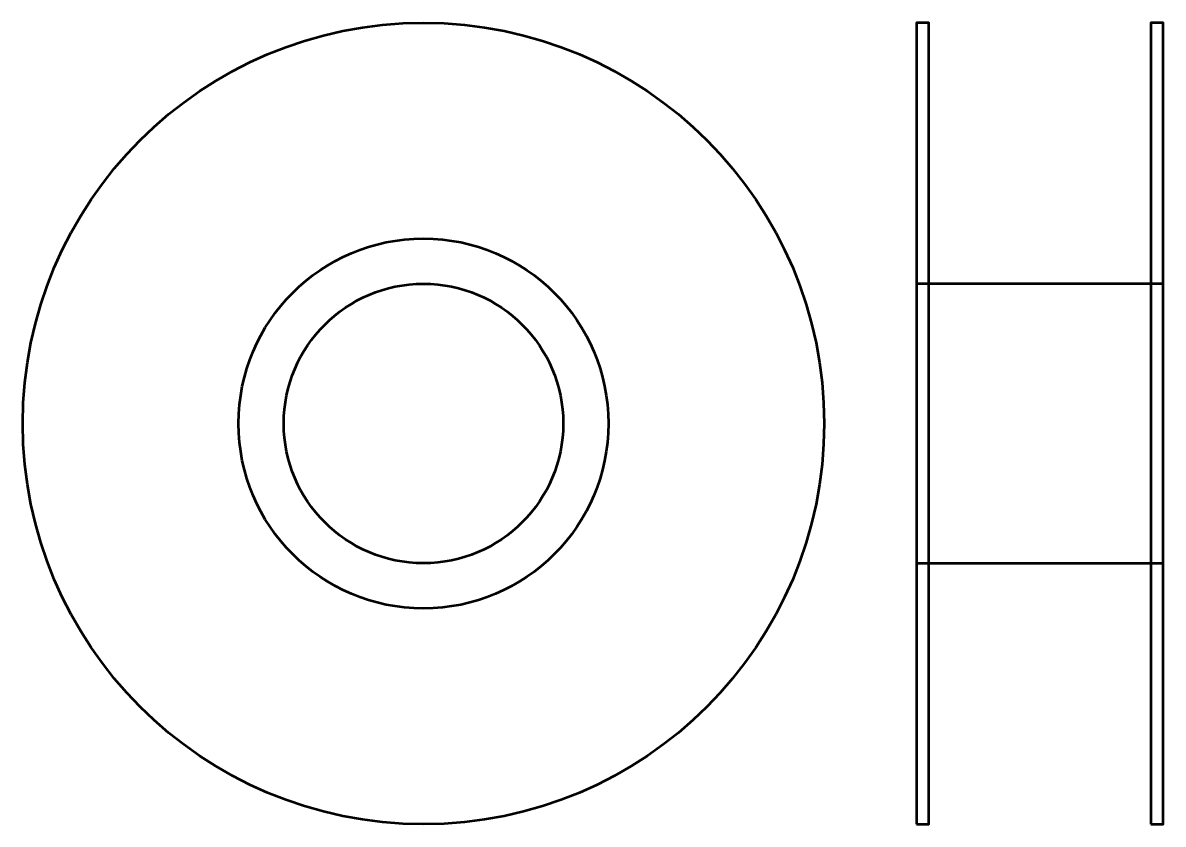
# Model space of a CAD drawing. Header units: centimetres. Extents: x -42.2 to 35.5, y -42.7 to 42.2.
# Drawn here: x -31.87 to -4.13, y 0.75 to 20.25 of the extents above; entities that cross this region are included whole.
import ezdxf

# ---------------------------------------------------------------- set-up
doc = ezdxf.new("R2010")
doc.units = ezdxf.units.CM
doc.header["$MEASUREMENT"] = 0
doc.layers.add('Layer 1', color=7, linetype='Continuous')

msp = doc.modelspace()

# ---------------------------------------------------------------- linework, layer by layer
at = {"layer": 'Layer 1', "lineweight": 53}
for points in [[(-10.12502, 0.75), (-9.82502, 0.75), (-9.82502, 20.25), (-10.12502, 20.25), (-10.12502, 0.75)], [(-4.42502, 0.75), (-4.12502, 0.75), (-4.12502, 20.25), (-4.42502, 20.25), (-4.42502, 0.75)], [(-10.12502, 7.1), (-4.12502, 7.1), (-4.12502, 13.9), (-10.12502, 13.9), (-10.12502, 7.1)]]:
    msp.add_lwpolyline(points, close=True, dxfattribs=at)
for major_axis in [(0, 9.75), (0, 4.5), (0, 3.4)]:
    msp.add_ellipse((-22.12499, 10.5), major_axis=major_axis, ratio=1, dxfattribs=at)

doc.saveas('drawing.dxf')
